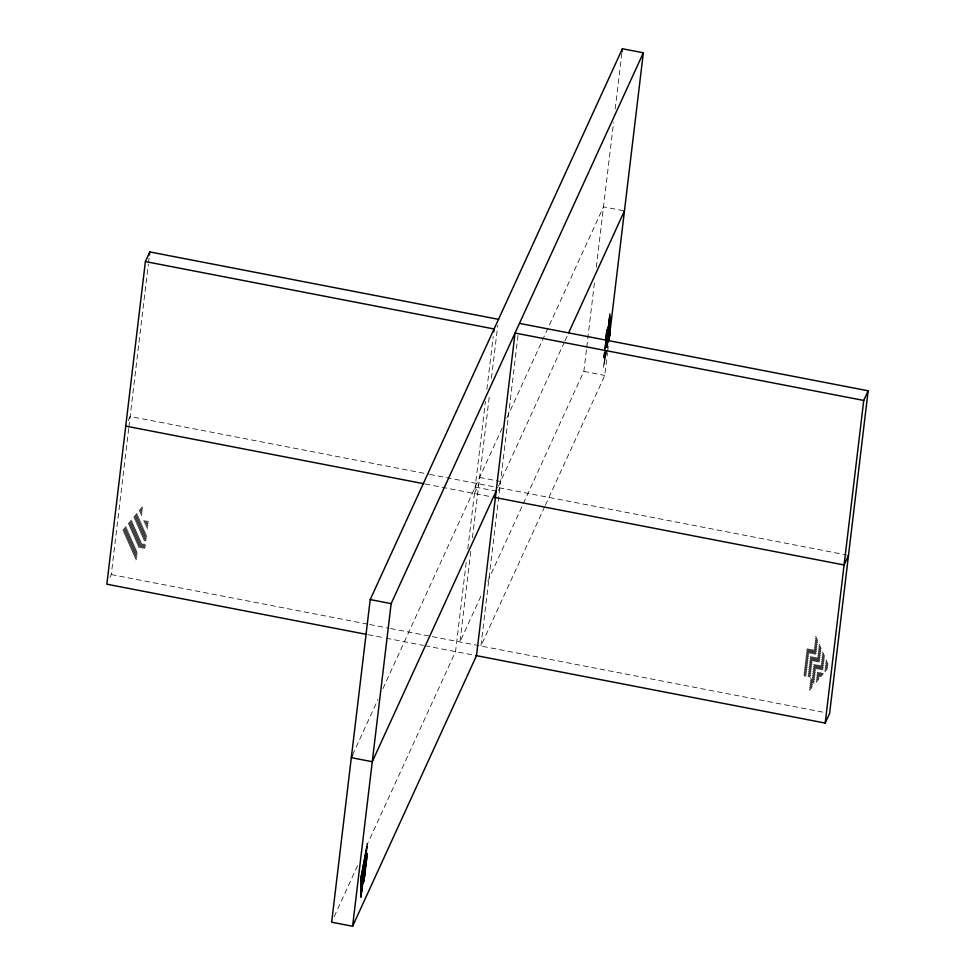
<?xml version="1.0" encoding="UTF-8"?>
<svg xmlns="http://www.w3.org/2000/svg" width="975" height="975" viewBox="0 0 975 975"><rect width="100%" height="100%" fill="white"/><g stroke="black" fill="none" stroke-linecap="round" stroke-linejoin="round"><path stroke-width="0.73" stroke-dasharray="4.88 3.66" d="M109.992 577.31L111.26 574.555L128.712 428.513M128.883 427.013L148.358 264.006M148.541 262.494L149.09 257.973M466.184 562.551L455.544 651.605L368.318 842.132M467.805 548.962L485.44 401.444M486.878 389.366L493.192 336.533M470.779 551.399L459.956 641.964L481.443 595.03M472.4 537.81L489.487 394.814M491.473 378.215L497.786 325.382M518.018 335.473L480.907 646.023L544.745 506.586M487.768 581.222L583.842 371.378L586.548 348.733M586.731 347.222L594.482 282.311M596.286 267.223L613.58 122.521M615.201 108.968L621.855 53.272M545.378 505.208L604.793 375.424L607.498 352.792M607.681 351.28L608.766 342.225M128.249 420.603L130.15 416.471L428.842 474.216M352.584 754.894L377.934 699.526M382.919 688.63L502.369 427.732M506.793 418.068L603.501 206.834L624.451 210.892M474.435 493.521L478.847 483.88M498.359 486.293L564.403 342.042M565.037 340.665L567.572 335.144M498.542 490.681L499.797 487.927M334.181 916.683L358.203 864.216M122.85 530.351L142.874 506.257M123.301 531.375L142.655 508.072M123.752 532.399L142.435 509.901M124.203 533.41L142.228 511.729M124.642 534.434L142.009 513.545M125.093 535.458L141.789 515.373M125.543 536.469L141.57 517.189M125.994 537.493L141.351 519.017M126.445 538.517L141.802 520.028M126.896 539.528L142.923 520.248M127.347 540.552L144.032 520.467M127.798 541.564L145.153 520.687M128.249 542.587L146.274 520.894M128.7 543.611L147.383 521.113M129.151 544.623L148.407 521.442M129.59 545.647L148.188 523.27M130.041 546.67L147.981 525.086M130.492 547.682L147.761 526.914M130.942 548.706L147.542 528.73M131.393 549.729L147.322 530.558M131.844 550.741L147.103 532.387M132.295 551.765L146.884 534.202M132.746 552.788L146.664 536.031M133.197 553.8L137.865 548.182M138.535 547.377L146.445 537.847M133.648 554.824L137.646 549.997M139.657 547.597L146.238 539.675M134.099 555.835L137.426 551.826M140.766 547.804L146.018 541.491M134.538 556.859L137.219 553.642M141.887 548.023L145.799 543.319M134.989 557.883L137 555.47M143.008 548.242L145.58 545.135M135.44 558.894L136.78 557.298M144.117 548.45L145.36 546.963M135.891 559.918L136.561 559.114M583.842 371.378L604.793 375.424M479.615 477.433L500.565 481.479M429.67 474.374L497.53 487.5M499.029 487.78L847.007 555.055M475.203 487.073L496.153 491.12M425.258 484.014L491.632 496.848M111.26 574.555L368.123 624.219M369.622 624.512L389.037 628.266M390.536 628.546L430.852 636.346M432.352 636.638L825.13 712.567M368.197 634.725L384.625 637.894M386.112 638.186L423.455 645.401M424.942 645.694L474.228 655.224M815.734 636.334L829.225 666.912M815.514 638.15L828.555 667.717M815.295 639.978L827.897 668.521M815.076 641.794L827.227 669.325M814.856 643.622L826.556 670.13M814.649 645.45L825.886 670.934M814.43 647.266L825.216 671.738M814.21 649.094L824.557 672.531M813.54 649.898L823.887 673.335M812.419 649.679L823.217 674.139M811.31 649.46L822.547 674.944M810.188 649.24L821.888 675.748M809.067 649.033L821.218 676.553M807.958 648.814L820.548 677.357M806.898 648.741L819.878 678.161M806.678 650.569L819.207 678.966M806.459 652.385L818.549 679.77M806.252 654.213L817.879 680.574M806.033 656.029L817.208 681.379M805.813 657.857L816.538 682.171M805.594 659.685L815.88 682.975M805.374 661.501L815.21 683.78M805.155 663.329L814.539 684.584M804.936 665.145L810.274 677.235M810.725 678.259L813.869 685.388M804.716 666.973L809.152 677.016M810.505 680.075L813.199 686.193M804.509 668.789L808.043 676.808M810.286 681.903L812.541 686.997M804.29 670.617L806.922 676.589M810.067 683.719L811.87 687.802M804.07 672.445L805.801 676.37M809.847 685.547L811.2 688.606M803.851 674.261L804.692 676.15M809.628 687.363L810.53 689.41M809.421 689.191L809.872 690.215M607.778 342.31L607.815 345.284M607.535 342.201L607.596 346.454M607.291 341.737L607.364 347.624M607.059 343.163L607.133 348.794M606.816 342.7L606.889 348.514M606.56 342.018L606.645 348.099M606.316 342.054L606.401 347.904M606.084 342.188L606.231 353.474M605.841 342.81L605.999 354.632M605.609 343.029L605.78 355.802M605.353 342.018L605.475 350.988M605.487 352.487L605.548 356.972M605.134 343.846L605.231 350.988M605.243 352.426L605.329 358.142M604.914 345.662L605.097 359.312M604.695 347.49L604.744 351.366M604.768 352.658L604.805 355.241M604.805 355.899L604.878 360.482M604.512 351.89L604.561 355.753M604.597 357.727L604.646 361.652M604.281 352.414L604.329 356.277M604.378 359.543L604.415 362.822M604.049 352.95L604.098 356.789M604.159 361.372L604.195 363.98M603.83 354.778L603.866 357.301M603.939 363.188L603.964 365.15M603.61 356.594L603.622 357.813M603.72 365.016L603.744 366.32M603.501 366.832L603.513 367.49"/><path stroke-width="1.46" d="M498.505 319.337L149.809 251.928L145.397 261.568L106.848 584.196L366.697 634.432M149.443 254.95L149.809 251.928M608.936 340.714L643.342 52.796L622.391 48.75L370.207 599.576L331.658 922.204L352.609 926.25L476.495 655.663L515.044 333.036L863.74 400.445L868.152 390.804L519.456 323.395M352.609 926.25L391.158 603.622L643.342 52.796M493.728 332L494.093 328.977L145.397 261.568M622.038 51.76L622.391 48.75M475.727 655.517L825.191 723.072L863.74 400.445M868.152 390.804L829.603 713.432L825.191 723.072M360.677 879.023L367.465 843.314M360.701 880.328L367.039 846.958M360.713 880.986L366.6 850.602M360.726 882.29L366.381 852.43M360.738 882.948L365.942 856.074M360.75 884.252L366.186 856.208M360.762 884.91L366.429 855.697M360.774 886.214L366.893 854.673M360.787 886.872L367.136 854.161M360.799 888.176L367.331 853.807M360.811 888.834L366.893 857.452M360.835 890.151L366.685 859.28M360.835 890.797L366.247 862.924M360.86 892.113L366.027 864.752M360.86 892.759L365.588 868.396M360.884 894.075L362.456 885.239M362.688 884.069L365.369 870.212M360.896 894.721L362.03 888.883M363.163 883.045L364.942 873.856M360.908 896.037L361.81 890.711M363.395 882.521L364.723 875.684M360.921 896.683L361.372 894.355M363.858 881.497L364.284 879.328M360.933 897.341L361.152 896.171M352.584 754.894L351.317 757.66L372.267 761.707L496.458 490.449M568.693 332.682L624.451 210.892M848.494 555.348L844.082 564.976L494.617 497.421M125.726 426.112L423.772 483.722M370.207 599.576L391.158 603.622M609.826 313.974L610.082 333.608M609.607 315.803L609.862 334.778M609.387 317.618L609.631 335.936M609.168 319.447L609.399 337.106M608.948 321.263L609.18 338.276M608.729 323.091L608.948 339.446M608.51 324.907L608.729 340.616M608.29 326.735L608.473 340.275M608.071 327.905L608.254 341.445M607.839 328.417L608.01 341.262M607.596 328.928L607.754 340.823M607.364 329.44L607.51 340.787M607.133 329.964L607.267 340.263M606.889 330.476L607.023 340.336M606.657 331.086L606.791 341.25M606.438 332.902L606.548 340.494M606.218 334.73L606.304 340.58M605.999 336.546L606.06 340.775M605.792 338.374L605.828 341.335"/></g></svg>
